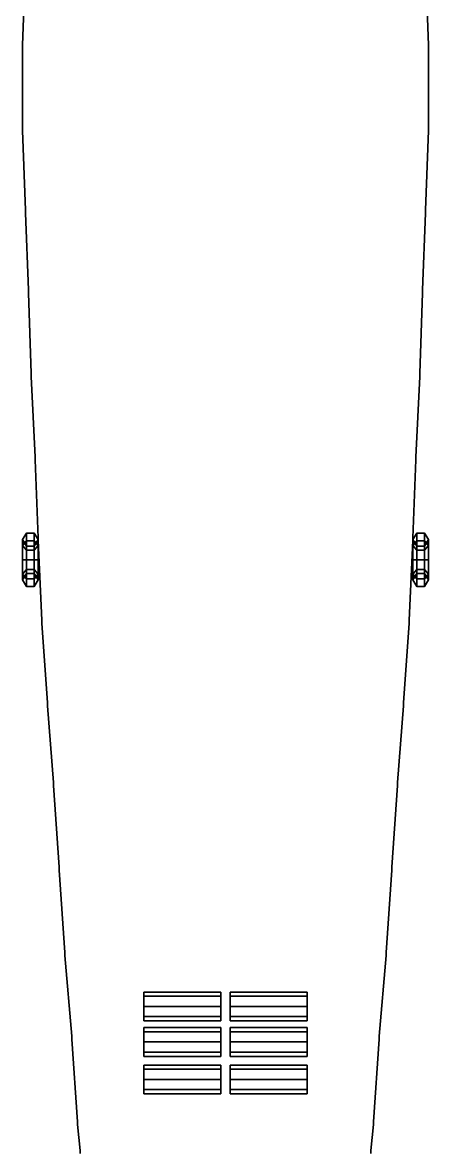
# Model space of a CAD drawing. Extents: x -2.2 to 2.2, y -14 to 9.3.
# Drawn here: x -2.11 to 2.11, y -13.96 to -2.19 of the extents above; entities that cross this region are included whole.
import ezdxf

# ---------------------------------------------------------------- set-up
doc = ezdxf.new("R2010")
doc.units = 0
for name, color, linetype in [('BOMBS', 1, 'CONTINUOUS'), ('RAILINGS', 6, 'CONTINUOUS'), ('RING', 1, 'CONTINUOUS')]:
    doc.layers.add(name, color=color, linetype=linetype)

msp = doc.modelspace()

# ---------------------------------------------------------------- linework, layer by layer
at = {"layer": 'BOMBS'}
for points in [[(-0.85, -12.324, 1.846), (-0.85, -12.28, 1.74), (-0.85, -12.324, 1.634), (-0.85, -12.43, 1.89)], [(-0.05, -12.324, 1.846), (-0.05, -12.28, 1.74), (-0.85, -12.28, 1.74), (-0.85, -12.324, 1.846)], [(-0.05, -12.28, 1.74), (-0.05, -12.324, 1.634), (-0.85, -12.324, 1.634), (-0.85, -12.28, 1.74)], [(-0.85, -12.43, 1.89), (-0.85, -12.324, 1.634), (-0.85, -12.43, 1.59), (-0.85, -12.536, 1.846)], [(-0.05, -12.324, 1.634), (-0.05, -12.43, 1.59), (-0.85, -12.43, 1.59), (-0.85, -12.324, 1.634)], [(-0.05, -12.43, 1.89), (-0.05, -12.324, 1.846), (-0.85, -12.324, 1.846), (-0.85, -12.43, 1.89)], [(-0.05, -12.43, 1.89), (-0.05, -12.324, 1.634), (-0.05, -12.28, 1.74), (-0.05, -12.324, 1.846)], [(-0.05, -12.536, 1.846), (-0.05, -12.43, 1.59), (-0.05, -12.324, 1.634), (-0.05, -12.43, 1.89)], [(0.85, -12.324, 1.846), (0.85, -12.28, 1.74), (0.05, -12.28, 1.74), (0.05, -12.324, 1.846)], [(0.05, -12.324, 1.846), (0.05, -12.28, 1.74), (0.05, -12.324, 1.634), (0.05, -12.43, 1.89)], [(0.85, -12.28, 1.74), (0.85, -12.324, 1.634), (0.05, -12.324, 1.634), (0.05, -12.28, 1.74)], [(0.05, -12.43, 1.89), (0.05, -12.324, 1.634), (0.05, -12.43, 1.59), (0.05, -12.536, 1.846)], [(0.85, -12.324, 1.634), (0.85, -12.43, 1.59), (0.05, -12.43, 1.59), (0.05, -12.324, 1.634)], [(0.85, -12.43, 1.89), (0.85, -12.324, 1.846), (0.05, -12.324, 1.846), (0.05, -12.43, 1.89)], [(0.85, -12.43, 1.89), (0.85, -12.324, 1.634), (0.85, -12.28, 1.74), (0.85, -12.324, 1.846)], [(0.85, -12.536, 1.846), (0.85, -12.43, 1.59), (0.85, -12.324, 1.634), (0.85, -12.43, 1.89)], [(-0.85, -12.536, 1.846), (-0.85, -12.43, 1.59), (-0.85, -12.536, 1.634), (-0.85, -12.58, 1.74)], [(-0.05, -12.43, 1.59), (-0.05, -12.536, 1.634), (-0.85, -12.536, 1.634), (-0.85, -12.43, 1.59)], [(-0.05, -12.536, 1.846), (-0.05, -12.43, 1.89), (-0.85, -12.43, 1.89), (-0.85, -12.536, 1.846)], [(-0.05, -12.58, 1.74), (-0.05, -12.536, 1.634), (-0.05, -12.43, 1.59), (-0.05, -12.536, 1.846)], [(0.05, -12.536, 1.846), (0.05, -12.43, 1.59), (0.05, -12.536, 1.634), (0.05, -12.58, 1.74)], [(0.85, -12.43, 1.59), (0.85, -12.536, 1.634), (0.05, -12.536, 1.634), (0.05, -12.43, 1.59)], [(0.85, -12.536, 1.846), (0.85, -12.43, 1.89), (0.05, -12.43, 1.89), (0.05, -12.536, 1.846)], [(0.85, -12.58, 1.74), (0.85, -12.536, 1.634), (0.85, -12.43, 1.59), (0.85, -12.536, 1.846)], [(-0.05, -12.58, 1.74), (-0.05, -12.536, 1.846), (-0.85, -12.536, 1.846), (-0.85, -12.58, 1.74)], [(-0.05, -12.536, 1.634), (-0.05, -12.58, 1.74), (-0.85, -12.58, 1.74), (-0.85, -12.536, 1.634)], [(0.85, -12.58, 1.74), (0.85, -12.536, 1.846), (0.05, -12.536, 1.846), (0.05, -12.58, 1.74)], [(0.85, -12.536, 1.634), (0.85, -12.58, 1.74), (0.05, -12.58, 1.74), (0.05, -12.536, 1.634)], [(-0.05, -12.694, 1.846), (-0.05, -12.65, 1.74), (-0.85, -12.65, 1.74), (-0.85, -12.694, 1.846)], [(-0.85, -12.694, 1.846), (-0.85, -12.65, 1.74), (-0.85, -12.694, 1.634), (-0.85, -12.8, 1.89)], [(-0.05, -12.65, 1.74), (-0.05, -12.694, 1.634), (-0.85, -12.694, 1.634), (-0.85, -12.65, 1.74)], [(-0.85, -12.8, 1.89), (-0.85, -12.694, 1.634), (-0.85, -12.8, 1.59), (-0.85, -12.906, 1.846)], [(-0.05, -12.694, 1.634), (-0.05, -12.8, 1.59), (-0.85, -12.8, 1.59), (-0.85, -12.694, 1.634)], [(-0.05, -12.8, 1.89), (-0.05, -12.694, 1.846), (-0.85, -12.694, 1.846), (-0.85, -12.8, 1.89)], [(-0.05, -12.8, 1.89), (-0.05, -12.694, 1.634), (-0.05, -12.65, 1.74), (-0.05, -12.694, 1.846)], [(-0.05, -12.906, 1.846), (-0.05, -12.8, 1.59), (-0.05, -12.694, 1.634), (-0.05, -12.8, 1.89)], [(0.05, -12.694, 1.846), (0.05, -12.65, 1.74), (0.05, -12.694, 1.634), (0.05, -12.8, 1.89)], [(0.85, -12.694, 1.846), (0.85, -12.65, 1.74), (0.05, -12.65, 1.74), (0.05, -12.694, 1.846)], [(0.85, -12.65, 1.74), (0.85, -12.694, 1.634), (0.05, -12.694, 1.634), (0.05, -12.65, 1.74)], [(0.05, -12.8, 1.89), (0.05, -12.694, 1.634), (0.05, -12.8, 1.59), (0.05, -12.906, 1.846)], [(0.85, -12.694, 1.634), (0.85, -12.8, 1.59), (0.05, -12.8, 1.59), (0.05, -12.694, 1.634)], [(0.85, -12.8, 1.89), (0.85, -12.694, 1.846), (0.05, -12.694, 1.846), (0.05, -12.8, 1.89)], [(0.85, -12.8, 1.89), (0.85, -12.694, 1.634), (0.85, -12.65, 1.74), (0.85, -12.694, 1.846)], [(0.85, -12.906, 1.846), (0.85, -12.8, 1.59), (0.85, -12.694, 1.634), (0.85, -12.8, 1.89)], [(-0.85, -12.906, 1.846), (-0.85, -12.8, 1.59), (-0.85, -12.906, 1.634), (-0.85, -12.95, 1.74)], [(-0.05, -12.8, 1.59), (-0.05, -12.906, 1.634), (-0.85, -12.906, 1.634), (-0.85, -12.8, 1.59)], [(-0.05, -12.906, 1.846), (-0.05, -12.8, 1.89), (-0.85, -12.8, 1.89), (-0.85, -12.906, 1.846)], [(-0.05, -12.95, 1.74), (-0.05, -12.906, 1.634), (-0.05, -12.8, 1.59), (-0.05, -12.906, 1.846)], [(0.05, -12.906, 1.846), (0.05, -12.8, 1.59), (0.05, -12.906, 1.634), (0.05, -12.95, 1.74)], [(0.85, -12.8, 1.59), (0.85, -12.906, 1.634), (0.05, -12.906, 1.634), (0.05, -12.8, 1.59)], [(0.85, -12.906, 1.846), (0.85, -12.8, 1.89), (0.05, -12.8, 1.89), (0.05, -12.906, 1.846)], [(0.85, -12.95, 1.74), (0.85, -12.906, 1.634), (0.85, -12.8, 1.59), (0.85, -12.906, 1.846)], [(-0.05, -12.95, 1.74), (-0.05, -12.906, 1.846), (-0.85, -12.906, 1.846), (-0.85, -12.95, 1.74)], [(-0.05, -12.906, 1.634), (-0.05, -12.95, 1.74), (-0.85, -12.95, 1.74), (-0.85, -12.906, 1.634)], [(0.85, -12.95, 1.74), (0.85, -12.906, 1.846), (0.05, -12.906, 1.846), (0.05, -12.95, 1.74)], [(0.85, -12.906, 1.634), (0.85, -12.95, 1.74), (0.05, -12.95, 1.74), (0.05, -12.906, 1.634)], [(-0.05, -13.084, 1.846), (-0.05, -13.04, 1.74), (-0.85, -13.04, 1.74), (-0.85, -13.084, 1.846)], [(-0.05, -13.04, 1.74), (-0.05, -13.084, 1.634), (-0.85, -13.084, 1.634), (-0.85, -13.04, 1.74)], [(-0.85, -13.084, 1.846), (-0.85, -13.04, 1.74), (-0.85, -13.084, 1.634), (-0.85, -13.19, 1.89)], [(-0.05, -13.19, 1.89), (-0.05, -13.084, 1.634), (-0.05, -13.04, 1.74), (-0.05, -13.084, 1.846)], [(0.85, -13.084, 1.846), (0.85, -13.04, 1.74), (0.05, -13.04, 1.74), (0.05, -13.084, 1.846)], [(0.05, -13.084, 1.846), (0.05, -13.04, 1.74), (0.05, -13.084, 1.634), (0.05, -13.19, 1.89)], [(0.85, -13.04, 1.74), (0.85, -13.084, 1.634), (0.05, -13.084, 1.634), (0.05, -13.04, 1.74)], [(0.85, -13.19, 1.89), (0.85, -13.084, 1.634), (0.85, -13.04, 1.74), (0.85, -13.084, 1.846)], [(-0.05, -13.19, 1.89), (-0.05, -13.084, 1.846), (-0.85, -13.084, 1.846), (-0.85, -13.19, 1.89)], [(-0.05, -13.084, 1.634), (-0.05, -13.19, 1.59), (-0.85, -13.19, 1.59), (-0.85, -13.084, 1.634)], [(-0.85, -13.19, 1.89), (-0.85, -13.084, 1.634), (-0.85, -13.19, 1.59), (-0.85, -13.296, 1.846)], [(-0.05, -13.296, 1.846), (-0.05, -13.19, 1.59), (-0.05, -13.084, 1.634), (-0.05, -13.19, 1.89)], [(0.05, -13.19, 1.89), (0.05, -13.084, 1.634), (0.05, -13.19, 1.59), (0.05, -13.296, 1.846)], [(0.85, -13.084, 1.634), (0.85, -13.19, 1.59), (0.05, -13.19, 1.59), (0.05, -13.084, 1.634)], [(0.85, -13.19, 1.89), (0.85, -13.084, 1.846), (0.05, -13.084, 1.846), (0.05, -13.19, 1.89)], [(0.85, -13.296, 1.846), (0.85, -13.19, 1.59), (0.85, -13.084, 1.634), (0.85, -13.19, 1.89)], [(-0.05, -13.296, 1.846), (-0.05, -13.19, 1.89), (-0.85, -13.19, 1.89), (-0.85, -13.296, 1.846)], [(-0.05, -13.19, 1.59), (-0.05, -13.296, 1.634), (-0.85, -13.296, 1.634), (-0.85, -13.19, 1.59)], [(-0.85, -13.296, 1.846), (-0.85, -13.19, 1.59), (-0.85, -13.296, 1.634), (-0.85, -13.34, 1.74)], [(-0.05, -13.34, 1.74), (-0.05, -13.296, 1.846), (-0.85, -13.296, 1.846), (-0.85, -13.34, 1.74)], [(-0.05, -13.296, 1.634), (-0.05, -13.34, 1.74), (-0.85, -13.34, 1.74), (-0.85, -13.296, 1.634)], [(-0.05, -13.34, 1.74), (-0.05, -13.296, 1.634), (-0.05, -13.19, 1.59), (-0.05, -13.296, 1.846)], [(0.05, -13.296, 1.846), (0.05, -13.19, 1.59), (0.05, -13.296, 1.634), (0.05, -13.34, 1.74)], [(0.85, -13.19, 1.59), (0.85, -13.296, 1.634), (0.05, -13.296, 1.634), (0.05, -13.19, 1.59)], [(0.85, -13.296, 1.846), (0.85, -13.19, 1.89), (0.05, -13.19, 1.89), (0.05, -13.296, 1.846)], [(0.85, -13.34, 1.74), (0.85, -13.296, 1.846), (0.05, -13.296, 1.846), (0.05, -13.34, 1.74)], [(0.85, -13.296, 1.634), (0.85, -13.34, 1.74), (0.05, -13.34, 1.74), (0.05, -13.296, 1.634)], [(0.85, -13.34, 1.74), (0.85, -13.296, 1.634), (0.85, -13.19, 1.59), (0.85, -13.296, 1.846)]]:
    msp.add_3dface(points, dxfattribs=at)
at = {"layer": 'RAILINGS'}
for points in [[(-2.11, -2.42, 2.36), (-2.11, -2.42, 2.33), (-2.08, -1.57, 2.34), (-2.08, -1.57, 2.37)], [(-2.08, -1.57, 2.37), (-2.08, -1.57, 2.34), (-2.11, -2.42, 2.33), (-2.11, -2.42, 2.36)], [(2.11, -2.42, 2.36), (2.11, -2.42, 2.33), (2.08, -1.57, 2.34), (2.08, -1.57, 2.37)], [(2.08, -1.57, 2.37), (2.08, -1.57, 2.34), (2.11, -2.42, 2.33), (2.11, -2.42, 2.36)], [(-2.11, -2.42, 1.62), (-2.11, -2.45, 1.62), (-2.11, -2.45, 2.36), (-2.11, -2.42, 2.36)], [(-2.11, -2.42, 2.36), (-2.11, -2.45, 2.36), (-2.11, -2.45, 1.62), (-2.11, -2.42, 1.62)], [(-2.11, -2.45, 2.36), (-2.11, -2.45, 2.33), (-2.11, -3.28, 2.33), (-2.11, -3.28, 2.36)], [(-2.11, -3.28, 2.36), (-2.11, -3.28, 2.33), (-2.11, -2.45, 2.33), (-2.11, -2.45, 2.36)], [(2.11, -2.42, 1.62), (2.11, -2.45, 1.62), (2.11, -2.45, 2.36), (2.11, -2.42, 2.36)], [(2.11, -2.42, 2.36), (2.11, -2.45, 2.36), (2.11, -2.45, 1.62), (2.11, -2.42, 1.62)], [(2.11, -2.45, 2.36), (2.11, -2.45, 2.33), (2.11, -3.28, 2.33), (2.11, -3.28, 2.36)], [(2.11, -3.28, 2.36), (2.11, -3.28, 2.33), (2.11, -2.45, 2.33), (2.11, -2.45, 2.36)], [(-2.11, -3.28, 2.36), (-2.11, -3.31, 2.36), (-2.11, -3.31, 1.61), (-2.11, -3.28, 1.61)], [(-2.11, -3.28, 1.61), (-2.11, -3.31, 1.61), (-2.11, -3.31, 2.36), (-2.11, -3.28, 2.36)], [(2.11, -3.28, 2.36), (2.11, -3.31, 2.36), (2.11, -3.31, 1.61), (2.11, -3.28, 1.61)], [(2.11, -3.28, 1.61), (2.11, -3.31, 1.61), (2.11, -3.31, 2.36), (2.11, -3.28, 2.36)], [(-2.08, -4.14, 2.34), (-2.08, -4.14, 2.31), (-2.11, -3.31, 2.33), (-2.11, -3.31, 2.36)], [(-2.11, -3.31, 2.36), (-2.11, -3.31, 2.33), (-2.08, -4.14, 2.31), (-2.08, -4.14, 2.34)], [(2.08, -4.14, 2.34), (2.08, -4.14, 2.31), (2.11, -3.31, 2.33), (2.11, -3.31, 2.36)], [(2.11, -3.31, 2.36), (2.11, -3.31, 2.33), (2.08, -4.14, 2.31), (2.08, -4.14, 2.34)], [(-2.08, -4.14, 1.6), (-2.08, -4.17, 1.6), (-2.08, -4.17, 2.34), (-2.08, -4.14, 2.34)], [(-2.08, -4.14, 2.34), (-2.08, -4.17, 2.34), (-2.08, -4.17, 1.6), (-2.08, -4.14, 1.6)], [(-2.08, -4.17, 2.34), (-2.08, -4.17, 2.31), (-2.05, -4.97, 2.31), (-2.05, -4.97, 2.34)], [(-2.05, -4.97, 2.34), (-2.05, -4.97, 2.31), (-2.08, -4.17, 2.31), (-2.08, -4.17, 2.34)], [(2.08, -4.17, 2.34), (2.08, -4.17, 2.31), (2.05, -4.97, 2.31), (2.05, -4.97, 2.34)], [(2.05, -4.97, 2.34), (2.05, -4.97, 2.31), (2.08, -4.17, 2.31), (2.08, -4.17, 2.34)], [(2.08, -4.14, 1.6), (2.08, -4.17, 1.6), (2.08, -4.17, 2.34), (2.08, -4.14, 2.34)], [(2.08, -4.14, 2.34), (2.08, -4.17, 2.34), (2.08, -4.17, 1.6), (2.08, -4.14, 1.6)], [(-2.05, -4.97, 2.34), (-2.05, -5, 2.34), (-2.05, -5, 1.59), (-2.05, -4.97, 1.59)], [(-2.05, -4.97, 1.59), (-2.05, -5, 1.59), (-2.05, -5, 2.34), (-2.05, -4.97, 2.34)], [(-2.02, -5.84, 2.34), (-2.02, -5.84, 2.31), (-2.05, -5, 2.31), (-2.05, -5, 2.34)], [(-2.05, -5, 2.34), (-2.05, -5, 2.31), (-2.02, -5.84, 2.31), (-2.02, -5.84, 2.34)], [(2.02, -5.84, 2.34), (2.02, -5.84, 2.31), (2.05, -5, 2.31), (2.05, -5, 2.34)], [(2.05, -5, 2.34), (2.05, -5, 2.31), (2.02, -5.84, 2.31), (2.02, -5.84, 2.34)], [(2.05, -4.97, 2.34), (2.05, -5, 2.34), (2.05, -5, 1.59), (2.05, -4.97, 1.59)], [(2.05, -4.97, 1.59), (2.05, -5, 1.59), (2.05, -5, 2.34), (2.05, -4.97, 2.34)], [(-2.02, -5.84, 1.59), (-2.02, -5.87, 1.59), (-2.02, -5.87, 2.34), (-2.02, -5.84, 2.34)], [(-2.02, -5.84, 2.34), (-2.02, -5.87, 2.34), (-2.02, -5.87, 1.59), (-2.02, -5.84, 1.59)], [(-2.02, -5.87, 2.34), (-2.02, -5.87, 2.31), (-1.98, -6.71, 2.29), (-1.98, -6.71, 2.32)], [(-1.98, -6.71, 2.32), (-1.98, -6.71, 2.29), (-2.02, -5.87, 2.31), (-2.02, -5.87, 2.34)], [(2.02, -5.87, 2.34), (2.02, -5.87, 2.31), (1.98, -6.71, 2.29), (1.98, -6.71, 2.32)], [(1.98, -6.71, 2.32), (1.98, -6.71, 2.29), (2.02, -5.87, 2.31), (2.02, -5.87, 2.34)], [(2.02, -5.84, 1.59), (2.02, -5.87, 1.59), (2.02, -5.87, 2.34), (2.02, -5.84, 2.34)], [(2.02, -5.84, 2.34), (2.02, -5.87, 2.34), (2.02, -5.87, 1.59), (2.02, -5.84, 1.59)], [(-1.98, -6.71, 2.32), (-1.98, -6.74, 2.32), (-1.98, -6.74, 1.59), (-1.98, -6.71, 1.59)], [(-1.98, -6.71, 1.59), (-1.98, -6.74, 1.59), (-1.98, -6.74, 2.32), (-1.98, -6.71, 2.32)], [(1.98, -6.71, 2.32), (1.98, -6.74, 2.32), (1.98, -6.74, 1.59), (1.98, -6.71, 1.59)], [(1.98, -6.71, 1.59), (1.98, -6.74, 1.59), (1.98, -6.74, 2.32), (1.98, -6.71, 2.32)], [(-1.95, -7.55, 2.32), (-1.95, -7.55, 2.29), (-1.98, -6.74, 2.29), (-1.98, -6.74, 2.32)], [(-1.98, -6.74, 2.32), (-1.98, -6.74, 2.29), (-1.95, -7.55, 2.29), (-1.95, -7.55, 2.32)], [(1.95, -7.55, 2.32), (1.95, -7.55, 2.29), (1.98, -6.74, 2.29), (1.98, -6.74, 2.32)], [(1.98, -6.74, 2.32), (1.98, -6.74, 2.29), (1.95, -7.55, 2.29), (1.95, -7.55, 2.32)], [(-1.95, -7.55, 1.59), (-1.95, -7.58, 1.59), (-1.95, -7.58, 2.32), (-1.95, -7.55, 2.32)], [(-1.95, -7.55, 2.32), (-1.95, -7.58, 2.32), (-1.95, -7.58, 1.59), (-1.95, -7.55, 1.59)], [(-1.95, -7.58, 2.32), (-1.95, -7.58, 2.29), (-1.91, -8.41, 2.27), (-1.91, -8.41, 2.3)], [(-1.91, -8.41, 2.3), (-1.91, -8.41, 2.27), (-1.95, -7.58, 2.29), (-1.95, -7.58, 2.32)], [(1.95, -7.58, 2.32), (1.95, -7.58, 2.29), (1.91, -8.41, 2.27), (1.91, -8.41, 2.3)], [(1.91, -8.41, 2.3), (1.91, -8.41, 2.27), (1.95, -7.58, 2.29), (1.95, -7.58, 2.32)], [(1.95, -7.55, 1.59), (1.95, -7.58, 1.59), (1.95, -7.58, 2.32), (1.95, -7.55, 2.32)], [(1.95, -7.55, 2.32), (1.95, -7.58, 2.32), (1.95, -7.58, 1.59), (1.95, -7.55, 1.59)], [(-1.91, -8.41, 2.3), (-1.91, -8.44, 2.3), (-1.91, -8.44, 1.59), (-1.91, -8.41, 1.59)], [(-1.91, -8.41, 1.59), (-1.91, -8.44, 1.59), (-1.91, -8.44, 2.3), (-1.91, -8.41, 2.3)], [(-1.85, -9.27, 2.29), (-1.85, -9.27, 2.26), (-1.91, -8.44, 2.27), (-1.91, -8.44, 2.3)], [(-1.91, -8.44, 2.3), (-1.91, -8.44, 2.27), (-1.85, -9.27, 2.26), (-1.85, -9.27, 2.29)], [(1.85, -9.27, 2.29), (1.85, -9.27, 2.26), (1.91, -8.44, 2.27), (1.91, -8.44, 2.3)], [(1.91, -8.44, 2.3), (1.91, -8.44, 2.27), (1.85, -9.27, 2.26), (1.85, -9.27, 2.29)], [(1.91, -8.41, 2.3), (1.91, -8.44, 2.3), (1.91, -8.44, 1.59), (1.91, -8.41, 1.59)], [(1.91, -8.41, 1.59), (1.91, -8.44, 1.59), (1.91, -8.44, 2.3), (1.91, -8.41, 2.3)], [(-1.85, -9.27, 1.59), (-1.85, -9.3, 1.59), (-1.85, -9.3, 2.29), (-1.85, -9.27, 2.29)], [(-1.85, -9.27, 2.29), (-1.85, -9.3, 2.29), (-1.85, -9.3, 1.59), (-1.85, -9.27, 1.59)], [(-1.85, -9.3, 2.29), (-1.85, -9.3, 2.26), (-1.79, -10.1, 2.26), (-1.79, -10.1, 2.29)], [(-1.79, -10.1, 2.29), (-1.79, -10.1, 2.26), (-1.85, -9.3, 2.26), (-1.85, -9.3, 2.29)], [(1.85, -9.3, 2.29), (1.85, -9.3, 2.26), (1.79, -10.1, 2.26), (1.79, -10.1, 2.29)], [(1.79, -10.1, 2.29), (1.79, -10.1, 2.26), (1.85, -9.3, 2.26), (1.85, -9.3, 2.29)], [(1.85, -9.27, 1.59), (1.85, -9.3, 1.59), (1.85, -9.3, 2.29), (1.85, -9.27, 2.29)], [(1.85, -9.27, 2.29), (1.85, -9.3, 2.29), (1.85, -9.3, 1.59), (1.85, -9.27, 1.59)], [(-1.79, -10.1, 2.29), (-1.79, -10.13, 2.29), (-1.79, -10.13, 1.59), (-1.79, -10.1, 1.59)], [(-1.79, -10.1, 1.59), (-1.79, -10.13, 1.59), (-1.79, -10.13, 2.29), (-1.79, -10.1, 2.29)], [(1.79, -10.1, 2.29), (1.79, -10.13, 2.29), (1.79, -10.13, 1.59), (1.79, -10.1, 1.59)], [(1.79, -10.1, 1.59), (1.79, -10.13, 1.59), (1.79, -10.13, 2.29), (1.79, -10.1, 2.29)], [(-1.73, -10.98, 2.27), (-1.73, -10.98, 2.24), (-1.79, -10.13, 2.26), (-1.79, -10.13, 2.29)], [(-1.79, -10.13, 2.29), (-1.79, -10.13, 2.26), (-1.73, -10.98, 2.24), (-1.73, -10.98, 2.27)], [(1.73, -10.98, 2.27), (1.73, -10.98, 2.24), (1.79, -10.13, 2.26), (1.79, -10.13, 2.29)], [(1.79, -10.13, 2.29), (1.79, -10.13, 2.26), (1.73, -10.98, 2.24), (1.73, -10.98, 2.27)], [(-1.73, -10.98, 1.59), (-1.73, -11.01, 1.59), (-1.73, -11.01, 2.27), (-1.73, -10.98, 2.27)], [(-1.73, -10.98, 2.27), (-1.73, -11.01, 2.27), (-1.73, -11.01, 1.59), (-1.73, -10.98, 1.59)], [(-1.73, -11.01, 2.27), (-1.73, -11.01, 2.24), (-1.67, -11.87, 2.24), (-1.67, -11.87, 2.27)], [(-1.67, -11.87, 2.27), (-1.67, -11.87, 2.24), (-1.73, -11.01, 2.24), (-1.73, -11.01, 2.27)], [(1.73, -11.01, 2.27), (1.73, -11.01, 2.24), (1.67, -11.87, 2.24), (1.67, -11.87, 2.27)], [(1.67, -11.87, 2.27), (1.67, -11.87, 2.24), (1.73, -11.01, 2.24), (1.73, -11.01, 2.27)], [(1.73, -10.98, 1.59), (1.73, -11.01, 1.59), (1.73, -11.01, 2.27), (1.73, -10.98, 2.27)], [(1.73, -10.98, 2.27), (1.73, -11.01, 2.27), (1.73, -11.01, 1.59), (1.73, -10.98, 1.59)], [(-1.67, -11.87, 2.27), (-1.67, -11.9, 2.27), (-1.67, -11.9, 1.59), (-1.67, -11.87, 1.59)], [(-1.67, -11.87, 1.59), (-1.67, -11.9, 1.59), (-1.67, -11.9, 2.27), (-1.67, -11.87, 2.27)], [(1.67, -11.87, 2.27), (1.67, -11.9, 2.27), (1.67, -11.9, 1.59), (1.67, -11.87, 1.59)], [(1.67, -11.87, 1.59), (1.67, -11.9, 1.59), (1.67, -11.9, 2.27), (1.67, -11.87, 2.27)], [(-1.6, -12.74, 2.27), (-1.6, -12.74, 2.24), (-1.67, -11.9, 2.24), (-1.67, -11.9, 2.27)], [(-1.67, -11.9, 2.27), (-1.67, -11.9, 2.24), (-1.6, -12.74, 2.24), (-1.6, -12.74, 2.27)], [(1.6, -12.74, 2.27), (1.6, -12.74, 2.24), (1.67, -11.9, 2.24), (1.67, -11.9, 2.27)], [(1.67, -11.9, 2.27), (1.67, -11.9, 2.24), (1.6, -12.74, 2.24), (1.6, -12.74, 2.27)], [(-1.6, -12.74, 1.59), (-1.6, -12.77, 1.59), (-1.6, -12.77, 2.27), (-1.6, -12.74, 2.27)], [(-1.6, -12.74, 2.27), (-1.6, -12.77, 2.27), (-1.6, -12.77, 1.59), (-1.6, -12.74, 1.59)], [(-1.6, -12.77, 2.27), (-1.6, -12.77, 2.24), (-1.54, -13.63, 2.24), (-1.54, -13.63, 2.27)], [(-1.54, -13.63, 2.27), (-1.54, -13.63, 2.24), (-1.6, -12.77, 2.24), (-1.6, -12.77, 2.27)], [(1.6, -12.77, 2.27), (1.6, -12.77, 2.24), (1.54, -13.63, 2.24), (1.54, -13.63, 2.27)], [(1.54, -13.63, 2.27), (1.54, -13.63, 2.24), (1.6, -12.77, 2.24), (1.6, -12.77, 2.27)], [(1.6, -12.74, 1.59), (1.6, -12.77, 1.59), (1.6, -12.77, 2.27), (1.6, -12.74, 2.27)], [(1.6, -12.74, 2.27), (1.6, -12.77, 2.27), (1.6, -12.77, 1.59), (1.6, -12.74, 1.59)], [(-1.54, -13.63, 2.27), (-1.54, -13.66, 2.27), (-1.54, -13.66, 1.59), (-1.54, -13.63, 1.59)], [(-1.54, -13.63, 1.59), (-1.54, -13.66, 1.59), (-1.54, -13.66, 2.27), (-1.54, -13.63, 2.27)], [(1.54, -13.63, 2.27), (1.54, -13.66, 2.27), (1.54, -13.66, 1.59), (1.54, -13.63, 1.59)], [(1.54, -13.63, 1.59), (1.54, -13.66, 1.59), (1.54, -13.66, 2.27), (1.54, -13.63, 2.27)], [(-1.51, -13.93, 2.35), (-1.51, -13.93, 2.32), (-1.54, -13.66, 2.24), (-1.54, -13.66, 2.27)], [(-1.54, -13.66, 2.27), (-1.54, -13.66, 2.24), (-1.51, -13.93, 2.32), (-1.51, -13.93, 2.35)], [(1.51, -13.93, 2.35), (1.51, -13.93, 2.32), (1.54, -13.66, 2.24), (1.54, -13.66, 2.27)], [(1.54, -13.66, 2.27), (1.54, -13.66, 2.24), (1.51, -13.93, 2.32), (1.51, -13.93, 2.35)], [(-1.51, -13.93, 1.59), (-1.51, -13.96, 1.59), (-1.51, -13.96, 2.35), (-1.51, -13.93, 2.35)], [(-1.51, -13.93, 2.35), (-1.51, -13.96, 2.35), (-1.51, -13.96, 1.59), (-1.51, -13.93, 1.59)], [(1.51, -13.93, 1.59), (1.51, -13.96, 1.59), (1.51, -13.96, 2.35), (1.51, -13.93, 2.35)], [(1.51, -13.93, 2.35), (1.51, -13.96, 2.35), (1.51, -13.96, 1.59), (1.51, -13.93, 1.59)]]:
    msp.add_3dface(points, dxfattribs=at)
at = {"layer": 'RING'}
for points in [[(-2.07, -7.583, 1.873), (-2.11, -7.632, 1.922), (-2.11, -7.57, 2.07), (-2.07, -7.501, 2.07)], [(-2.07, -7.501, 2.07), (-2.11, -7.57, 2.07), (-2.11, -7.632, 2.218), (-2.07, -7.583, 2.267)], [(-1.99, -7.583, 1.873), (-2.07, -7.583, 1.873), (-2.07, -7.501, 2.07), (-1.99, -7.501, 2.07)], [(-1.99, -7.501, 2.07), (-2.07, -7.501, 2.07), (-2.07, -7.583, 2.267), (-1.99, -7.583, 2.267)], [(-1.95, -7.632, 1.922), (-1.99, -7.583, 1.873), (-1.99, -7.501, 2.07), (-1.95, -7.57, 2.07)], [(-1.95, -7.57, 2.07), (-1.99, -7.501, 2.07), (-1.99, -7.583, 2.267), (-1.95, -7.632, 2.218)], [(1.99, -7.583, 1.873), (1.95, -7.632, 1.922), (1.95, -7.57, 2.07), (1.99, -7.501, 2.07)], [(1.99, -7.501, 2.07), (1.95, -7.57, 2.07), (1.95, -7.632, 2.218), (1.99, -7.583, 2.267)], [(2.07, -7.583, 1.873), (1.99, -7.583, 1.873), (1.99, -7.501, 2.07), (2.07, -7.501, 2.07)], [(2.07, -7.501, 2.07), (1.99, -7.501, 2.07), (1.99, -7.583, 2.267), (2.07, -7.583, 2.267)], [(2.11, -7.632, 1.922), (2.07, -7.583, 1.873), (2.07, -7.501, 2.07), (2.11, -7.57, 2.07)], [(2.11, -7.57, 2.07), (2.07, -7.501, 2.07), (2.07, -7.583, 2.267), (2.11, -7.632, 2.218)], [(-2.11, -7.632, 1.922), (-2.07, -7.68, 1.97), (-2.07, -7.639, 2.07), (-2.11, -7.57, 2.07)], [(-2.11, -7.57, 2.07), (-2.07, -7.639, 2.07), (-2.07, -7.68, 2.17), (-2.11, -7.632, 2.218)], [(-2.07, -7.78, 1.791), (-2.11, -7.78, 1.86), (-2.11, -7.632, 1.922), (-2.07, -7.583, 1.873)], [(-2.07, -7.583, 2.267), (-2.11, -7.632, 2.218), (-2.11, -7.78, 2.28), (-2.07, -7.78, 2.349)], [(-2.11, -7.78, 1.86), (-2.07, -7.78, 1.929), (-2.07, -7.68, 1.97), (-2.11, -7.632, 1.922)], [(-2.11, -7.632, 2.218), (-2.07, -7.68, 2.17), (-2.07, -7.78, 2.211), (-2.11, -7.78, 2.28)], [(-1.99, -7.78, 1.791), (-2.07, -7.78, 1.791), (-2.07, -7.583, 1.873), (-1.99, -7.583, 1.873)], [(-1.99, -7.583, 2.267), (-2.07, -7.583, 2.267), (-2.07, -7.78, 2.349), (-1.99, -7.78, 2.349)], [(-2.07, -7.68, 1.97), (-1.99, -7.68, 1.97), (-1.99, -7.639, 2.07), (-2.07, -7.639, 2.07)], [(-2.07, -7.639, 2.07), (-1.99, -7.639, 2.07), (-1.99, -7.68, 2.17), (-2.07, -7.68, 2.17)], [(-1.99, -7.68, 1.97), (-1.95, -7.632, 1.922), (-1.95, -7.57, 2.07), (-1.99, -7.639, 2.07)], [(-1.99, -7.639, 2.07), (-1.95, -7.57, 2.07), (-1.95, -7.632, 2.218), (-1.99, -7.68, 2.17)], [(-1.95, -7.78, 1.86), (-1.99, -7.78, 1.791), (-1.99, -7.583, 1.873), (-1.95, -7.632, 1.922)], [(-1.95, -7.632, 2.218), (-1.99, -7.583, 2.267), (-1.99, -7.78, 2.349), (-1.95, -7.78, 2.28)], [(-1.99, -7.78, 1.929), (-1.95, -7.78, 1.86), (-1.95, -7.632, 1.922), (-1.99, -7.68, 1.97)], [(-1.99, -7.68, 2.17), (-1.95, -7.632, 2.218), (-1.95, -7.78, 2.28), (-1.99, -7.78, 2.211)], [(1.95, -7.632, 1.922), (1.99, -7.68, 1.97), (1.99, -7.639, 2.07), (1.95, -7.57, 2.07)], [(1.95, -7.57, 2.07), (1.99, -7.639, 2.07), (1.99, -7.68, 2.17), (1.95, -7.632, 2.218)], [(1.99, -7.78, 1.791), (1.95, -7.78, 1.86), (1.95, -7.632, 1.922), (1.99, -7.583, 1.873)], [(1.99, -7.583, 2.267), (1.95, -7.632, 2.218), (1.95, -7.78, 2.28), (1.99, -7.78, 2.349)], [(1.95, -7.78, 1.86), (1.99, -7.78, 1.929), (1.99, -7.68, 1.97), (1.95, -7.632, 1.922)], [(1.95, -7.632, 2.218), (1.99, -7.68, 2.17), (1.99, -7.78, 2.211), (1.95, -7.78, 2.28)], [(2.07, -7.78, 1.791), (1.99, -7.78, 1.791), (1.99, -7.583, 1.873), (2.07, -7.583, 1.873)], [(2.07, -7.583, 2.267), (1.99, -7.583, 2.267), (1.99, -7.78, 2.349), (2.07, -7.78, 2.349)], [(1.99, -7.68, 1.97), (2.07, -7.68, 1.97), (2.07, -7.639, 2.07), (1.99, -7.639, 2.07)], [(1.99, -7.639, 2.07), (2.07, -7.639, 2.07), (2.07, -7.68, 2.17), (1.99, -7.68, 2.17)], [(2.07, -7.68, 1.97), (2.11, -7.632, 1.922), (2.11, -7.57, 2.07), (2.07, -7.639, 2.07)], [(2.07, -7.639, 2.07), (2.11, -7.57, 2.07), (2.11, -7.632, 2.218), (2.07, -7.68, 2.17)], [(2.11, -7.78, 1.86), (2.07, -7.78, 1.791), (2.07, -7.583, 1.873), (2.11, -7.632, 1.922)], [(2.11, -7.632, 2.218), (2.07, -7.583, 2.267), (2.07, -7.78, 2.349), (2.11, -7.78, 2.28)], [(2.07, -7.78, 1.929), (2.11, -7.78, 1.86), (2.11, -7.632, 1.922), (2.07, -7.68, 1.97)], [(2.07, -7.68, 2.17), (2.11, -7.632, 2.218), (2.11, -7.78, 2.28), (2.07, -7.78, 2.211)], [(-2.07, -7.78, 1.929), (-1.99, -7.78, 1.929), (-1.99, -7.68, 1.97), (-2.07, -7.68, 1.97)], [(-2.07, -7.68, 2.17), (-1.99, -7.68, 2.17), (-1.99, -7.78, 2.211), (-2.07, -7.78, 2.211)], [(1.99, -7.78, 1.929), (2.07, -7.78, 1.929), (2.07, -7.68, 1.97), (1.99, -7.68, 1.97)], [(1.99, -7.68, 2.17), (2.07, -7.68, 2.17), (2.07, -7.78, 2.211), (1.99, -7.78, 2.211)], [(-2.11, -7.928, 1.922), (-2.07, -7.88, 1.97), (-2.07, -7.78, 1.929), (-2.11, -7.78, 1.86)], [(-2.07, -7.977, 1.873), (-2.11, -7.928, 1.922), (-2.11, -7.78, 1.86), (-2.07, -7.78, 1.791)], [(-2.11, -7.78, 2.28), (-2.07, -7.78, 2.211), (-2.07, -7.88, 2.17), (-2.11, -7.928, 2.218)], [(-2.07, -7.78, 2.349), (-2.11, -7.78, 2.28), (-2.11, -7.928, 2.218), (-2.07, -7.977, 2.267)], [(-2.11, -7.99, 2.07), (-2.07, -7.921, 2.07), (-2.07, -7.88, 1.97), (-2.11, -7.928, 1.922)], [(-2.11, -7.928, 2.218), (-2.07, -7.88, 2.17), (-2.07, -7.921, 2.07), (-2.11, -7.99, 2.07)], [(-2.07, -7.88, 1.97), (-1.99, -7.88, 1.97), (-1.99, -7.78, 1.929), (-2.07, -7.78, 1.929)], [(-1.99, -7.977, 1.873), (-2.07, -7.977, 1.873), (-2.07, -7.78, 1.791), (-1.99, -7.78, 1.791)], [(-2.07, -7.78, 2.211), (-1.99, -7.78, 2.211), (-1.99, -7.88, 2.17), (-2.07, -7.88, 2.17)], [(-1.99, -7.78, 2.349), (-2.07, -7.78, 2.349), (-2.07, -7.977, 2.267), (-1.99, -7.977, 2.267)], [(-2.07, -7.921, 2.07), (-1.99, -7.921, 2.07), (-1.99, -7.88, 1.97), (-2.07, -7.88, 1.97)], [(-2.07, -7.88, 2.17), (-1.99, -7.88, 2.17), (-1.99, -7.921, 2.07), (-2.07, -7.921, 2.07)], [(-1.99, -7.88, 1.97), (-1.95, -7.928, 1.922), (-1.95, -7.78, 1.86), (-1.99, -7.78, 1.929)], [(-1.95, -7.928, 1.922), (-1.99, -7.977, 1.873), (-1.99, -7.78, 1.791), (-1.95, -7.78, 1.86)], [(-1.99, -7.78, 2.211), (-1.95, -7.78, 2.28), (-1.95, -7.928, 2.218), (-1.99, -7.88, 2.17)], [(-1.95, -7.78, 2.28), (-1.99, -7.78, 2.349), (-1.99, -7.977, 2.267), (-1.95, -7.928, 2.218)], [(-1.99, -7.921, 2.07), (-1.95, -7.99, 2.07), (-1.95, -7.928, 1.922), (-1.99, -7.88, 1.97)], [(-1.99, -7.88, 2.17), (-1.95, -7.928, 2.218), (-1.95, -7.99, 2.07), (-1.99, -7.921, 2.07)], [(1.95, -7.928, 1.922), (1.99, -7.88, 1.97), (1.99, -7.78, 1.929), (1.95, -7.78, 1.86)], [(1.99, -7.977, 1.873), (1.95, -7.928, 1.922), (1.95, -7.78, 1.86), (1.99, -7.78, 1.791)], [(1.95, -7.78, 2.28), (1.99, -7.78, 2.211), (1.99, -7.88, 2.17), (1.95, -7.928, 2.218)], [(1.99, -7.78, 2.349), (1.95, -7.78, 2.28), (1.95, -7.928, 2.218), (1.99, -7.977, 2.267)], [(1.95, -7.99, 2.07), (1.99, -7.921, 2.07), (1.99, -7.88, 1.97), (1.95, -7.928, 1.922)], [(1.95, -7.928, 2.218), (1.99, -7.88, 2.17), (1.99, -7.921, 2.07), (1.95, -7.99, 2.07)], [(1.99, -7.88, 1.97), (2.07, -7.88, 1.97), (2.07, -7.78, 1.929), (1.99, -7.78, 1.929)], [(2.07, -7.977, 1.873), (1.99, -7.977, 1.873), (1.99, -7.78, 1.791), (2.07, -7.78, 1.791)], [(1.99, -7.78, 2.211), (2.07, -7.78, 2.211), (2.07, -7.88, 2.17), (1.99, -7.88, 2.17)], [(2.07, -7.78, 2.349), (1.99, -7.78, 2.349), (1.99, -7.977, 2.267), (2.07, -7.977, 2.267)], [(1.99, -7.921, 2.07), (2.07, -7.921, 2.07), (2.07, -7.88, 1.97), (1.99, -7.88, 1.97)], [(1.99, -7.88, 2.17), (2.07, -7.88, 2.17), (2.07, -7.921, 2.07), (1.99, -7.921, 2.07)], [(2.07, -7.88, 1.97), (2.11, -7.928, 1.922), (2.11, -7.78, 1.86), (2.07, -7.78, 1.929)], [(2.11, -7.928, 1.922), (2.07, -7.977, 1.873), (2.07, -7.78, 1.791), (2.11, -7.78, 1.86)], [(2.07, -7.78, 2.211), (2.11, -7.78, 2.28), (2.11, -7.928, 2.218), (2.07, -7.88, 2.17)], [(2.11, -7.78, 2.28), (2.07, -7.78, 2.349), (2.07, -7.977, 2.267), (2.11, -7.928, 2.218)], [(2.07, -7.921, 2.07), (2.11, -7.99, 2.07), (2.11, -7.928, 1.922), (2.07, -7.88, 1.97)], [(2.07, -7.88, 2.17), (2.11, -7.928, 2.218), (2.11, -7.99, 2.07), (2.07, -7.921, 2.07)], [(-2.07, -8.059, 2.07), (-2.11, -7.99, 2.07), (-2.11, -7.928, 1.922), (-2.07, -7.977, 1.873)], [(-2.07, -7.977, 2.267), (-2.11, -7.928, 2.218), (-2.11, -7.99, 2.07), (-2.07, -8.059, 2.07)], [(-1.99, -8.059, 2.07), (-2.07, -8.059, 2.07), (-2.07, -7.977, 1.873), (-1.99, -7.977, 1.873)], [(-1.99, -7.977, 2.267), (-2.07, -7.977, 2.267), (-2.07, -8.059, 2.07), (-1.99, -8.059, 2.07)], [(-1.95, -7.99, 2.07), (-1.99, -8.059, 2.07), (-1.99, -7.977, 1.873), (-1.95, -7.928, 1.922)], [(-1.95, -7.928, 2.218), (-1.99, -7.977, 2.267), (-1.99, -8.059, 2.07), (-1.95, -7.99, 2.07)], [(1.99, -8.059, 2.07), (1.95, -7.99, 2.07), (1.95, -7.928, 1.922), (1.99, -7.977, 1.873)], [(1.99, -7.977, 2.267), (1.95, -7.928, 2.218), (1.95, -7.99, 2.07), (1.99, -8.059, 2.07)], [(2.07, -8.059, 2.07), (1.99, -8.059, 2.07), (1.99, -7.977, 1.873), (2.07, -7.977, 1.873)], [(2.07, -7.977, 2.267), (1.99, -7.977, 2.267), (1.99, -8.059, 2.07), (2.07, -8.059, 2.07)], [(2.11, -7.99, 2.07), (2.07, -8.059, 2.07), (2.07, -7.977, 1.873), (2.11, -7.928, 1.922)], [(2.11, -7.928, 2.218), (2.07, -7.977, 2.267), (2.07, -8.059, 2.07), (2.11, -7.99, 2.07)]]:
    msp.add_3dface(points, dxfattribs=at)

doc.saveas('drawing.dxf')
